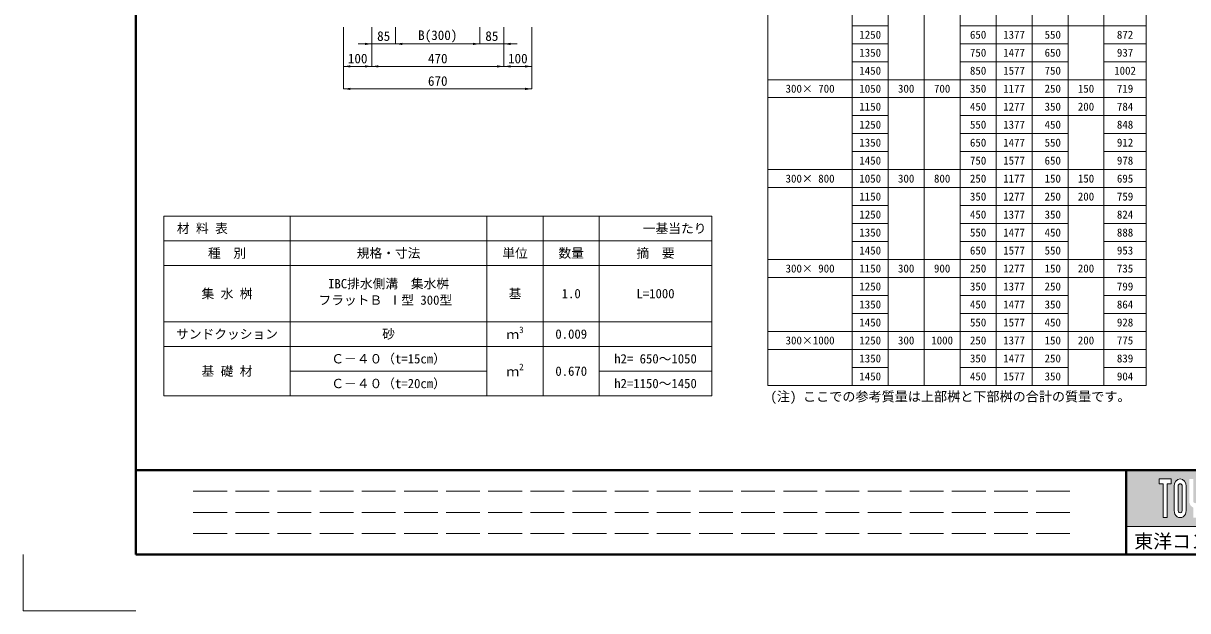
# Model space of a CAD drawing. Units: millimetres at full size, sheet at 1:20; some dimension numbers follow another scale. Extents: x 0 to 8400, y 0 to 13400.
# Drawn here: x 0 to 4144, y 0 to 2091 of the extents above; entities that cross this region are included whole.
import ezdxf
from ezdxf.enums import TextEntityAlignment as Align

# ---------------------------------------------------------------- set-up
doc = ezdxf.new("R2010")
doc.units = ezdxf.units.MM
doc.header["$LTSCALE"] = 20
doc.linetypes.add('DASHED', pattern=[7.5, 6, -1.5])
for name, color, linetype, lineweight in [('Defpoints_3', 8, 'Continuous', 0), ('図枠', 7, 'Continuous', 5), ('寸法・材料表', 7, 'Continuous', 13), ('寸法線', 7, 'Continuous', 13), ('補助線', 8, 'Continuous', 20)]:
    doc.layers.add(name, color=color, linetype=linetype, lineweight=lineweight)
doc.styles.add('ＭＳ ゴシック', font='')
doc.styles.get('ＭＳ ゴシック').set_extended_font_data('MS Gothic')

# ---------------------------------------------------------------- blocks, each defined once
blk = doc.blocks.new('filled_arrow')
at = {"color": 0, "linetype": 'Continuous', "lineweight": -2}
blk.add_solid([(7.5, 1.25), (0, 0), (7.5, -1.25)], dxfattribs=at)

msp = doc.modelspace()

# ---------------------------------------------------------------- hatches: boundary and pattern name
at = {"layer": '図枠'}
h = msp.add_hatch(color=256, dxfattribs=at)
h.paths.add_polyline_path([(3925, 500), (3925, 300), (4380.31, 300), (4480.31, 500)])
edge = h.paths.add_edge_path(flags=16)
edge.add_ellipse((4254.45, 376.16), major_axis=(80.81, 45.23), ratio=0.3471473, start_angle=-144.31122, end_angle=72.1899, ccw=False)
edge.add_ellipse((4224.52, 356.63), major_axis=(0, 27.5), ratio=0.8463542, start_angle=-160.70346, end_angle=-90)
edge.add_line((4247.8, 356.63), (4247.8, 409.06))
edge = h.paths.add_edge_path(flags=16)
edge.add_ellipse((4224.52, 443.37), major_axis=(0, 25.38), ratio=0.8463542, start_angle=-90, end_angle=90, ccw=False)
edge.add_line((4246.01, 443.37), (4246.01, 356.63))
edge.add_ellipse((4224.52, 356.63), major_axis=(0, 25.38), ratio=0.8463542, start_angle=90, end_angle=-90, ccw=False)
edge.add_line((4203.04, 356.63), (4203.04, 443.37))
edge = h.paths.add_edge_path(flags=16)
edge.add_line((4231.69, 443.37), (4231.69, 356.63))
edge.add_ellipse((4224.52, 356.63), major_axis=(0, 8.46), ratio=0.8463542, start_angle=90, end_angle=-90, ccw=False)
edge.add_line((4217.36, 356.63), (4217.36, 443.37))
edge.add_ellipse((4224.52, 443.37), major_axis=(0, 8.46), ratio=0.8463542, start_angle=-90, end_angle=90, ccw=False)
edge = h.paths.add_edge_path(flags=16)
edge.add_line((4229.9, 399.04), (4229.9, 356.63))
edge.add_ellipse((4224.52, 356.63), major_axis=(0, 6.35), ratio=0.8463542, start_angle=90, end_angle=-90, ccw=False)
edge.add_line((4219.15, 356.63), (4219.15, 392.09))
edge.add_ellipse((4254.45, 376.16), major_axis=(80.81, 45.23), ratio=0.3471473, start_angle=107.79174, end_angle=126.47132, ccw=False)
edge = h.paths.add_edge_path(flags=16)
edge.add_ellipse((4170.81, 391.01), major_axis=(0, 25.38), ratio=0.8463542, start_angle=-163.34117, end_angle=-90, ccw=False)
edge.add_line((4177.97, 367.08), (4177.97, 331.25))
edge.add_line((4177.97, 331.25), (4163.65, 331.25))
edge.add_line((4163.65, 331.25), (4163.65, 367.08))
edge.add_ellipse((4170.81, 391.01), major_axis=(0, 25.38), ratio=0.8463542, start_angle=90, end_angle=163.34117, ccw=False)
edge.add_line((4149.33, 391.01), (4149.33, 468.75))
edge.add_line((4149.33, 468.75), (4163.65, 468.75))
edge.add_line((4163.65, 468.75), (4163.65, 391.01))
edge.add_ellipse((4170.81, 391.01), major_axis=(0, 8.46), ratio=0.8463542, start_angle=90, end_angle=-90)
edge.add_line((4177.97, 391.01), (4177.97, 468.75))
edge.add_line((4177.97, 468.75), (4192.3, 468.75))
edge.add_line((4192.3, 468.75), (4192.3, 391.01))
edge = h.paths.add_edge_path(flags=16)
edge.add_line((4201.25, 378.53), (4201.25, 356.63))
edge.add_ellipse((4224.52, 356.63), major_axis=(0, 27.5), ratio=0.8463542, start_angle=90, end_angle=-171.54427)
edge.add_ellipse((4254.45, 376.16), major_axis=(80.81, 45.23), ratio=0.3471473, start_angle=-178.64954, end_angle=-148.29244, ccw=False)
edge.add_line((4174.89, 329.13), (4179.76, 329.13))
edge.add_line((4179.76, 329.13), (4179.76, 355.95))
edge.add_ellipse((4254.45, 376.16), major_axis=(80.81, 45.23), ratio=0.3471473, start_angle=148.21912, end_angle=165.90812, ccw=False)
edge = h.paths.add_edge_path(flags=16)
edge.add_ellipse((4117.1, 443.37), major_axis=(0, 25.38), ratio=0.8463542, start_angle=-90, end_angle=90, ccw=False)
edge.add_line((4138.59, 443.37), (4138.59, 356.63))
edge.add_ellipse((4117.1, 356.63), major_axis=(0, 25.38), ratio=0.8463542, start_angle=90, end_angle=-90, ccw=False)
edge.add_line((4095.62, 356.63), (4095.62, 443.37))
edge = h.paths.add_edge_path(flags=16)
edge.add_line((4124.26, 443.37), (4124.26, 356.63))
edge.add_ellipse((4117.1, 356.63), major_axis=(0, 8.46), ratio=0.8463542, start_angle=90, end_angle=-90, ccw=False)
edge.add_line((4109.94, 356.63), (4109.94, 443.37))
edge.add_ellipse((4117.1, 443.37), major_axis=(0, 8.46), ratio=0.8463542, start_angle=-90, end_angle=90, ccw=False)
h.paths.add_polyline_path([(4084.88, 468.75), (4084.88, 451.83), (4070.55, 451.83), (4070.55, 331.25), (4056.23, 331.25), (4056.23, 451.83), (4041.91, 451.83), (4041.91, 468.75)], flags=16)

# ---------------------------------------------------------------- linework, layer by layer
at = {"layer": 'Defpoints_3'}
for p, q in [((3718, 2081.86), (3846, 2081.86)), ((2650, 1825.86), (2950, 1825.86)), ((3078, 1825.86), (3334, 1825.86)), ((3718, 1761.86), (3846, 1761.86)), ((2650, 1505.86), (2950, 1505.86)), ((3078, 1505.86), (3334, 1505.86)), ((3718, 1441.86), (3846, 1441.86)), ((500, 1404.62), (2450, 1404.62)), ((500, 1404.62), (500, 1316.62)), ((950, 1404.62), (950, 1316.62)), ((1650, 1404.62), (1650, 1316.62)), ((1850, 1404.62), (1850, 1316.62)), ((2050, 1404.62), (2050, 1316.62)), ((2450, 1404.62), (2450, 1316.62)), ((2650, 1185.86), (2950, 1185.86)), ((3078, 1185.86), (3334, 1185.86)), ((3718, 1185.86), (3846, 1185.86)), ((2650, 929.86), (2950, 929.86)), ((3078, 929.86), (3334, 929.86)), ((3718, 929.86), (3846, 929.86))]:
    msp.add_line(p, q, dxfattribs=at)
at = {"layer": 'Defpoints_3', "color": 7, "lineweight": 13}
for p, q in [((0, 200), (0, 0)), ((0, 0), (400, 0))]:
    msp.add_line(p, q, dxfattribs=at)
at = {"layer": '図枠', "lineweight": 40}
for p, q in [((400, 200), (400, 5740)), ((400, 500), (8200, 500)), ((3925, 200), (3925, 500)), ((400, 200), (8200, 200))]:
    msp.add_line(p, q, dxfattribs=at)
at = {"layer": '図枠'}
for p, q in [((3925, 500), (4480.31, 500)), ((4041.91, 468.75), (4041.91, 451.83)), ((4041.91, 468.75), (4084.88, 468.75)), ((4084.88, 468.75), (4084.88, 451.83)), ((4056.23, 451.83), (4041.91, 451.83)), ((4056.23, 451.83), (4056.23, 331.25)), ((4070.55, 451.83), (4070.55, 331.25)), ((4084.88, 451.83), (4070.55, 451.83)), ((4095.62, 443.37), (4095.62, 356.63)), ((4109.94, 356.63), (4109.94, 443.37)), ((4124.26, 443.37), (4124.26, 356.63)), ((4138.59, 356.63), (4138.59, 443.37)), ((3925, 300), (4380.31, 300)), ((4070.55, 331.25), (4056.23, 331.25))]:
    msp.add_line(p, q, dxfattribs=at)
at = {"layer": '図枠', "linetype": 'DASHED', "lineweight": 9}
for p, q in [((3725, 425), (600, 425)), ((3725, 350), (600, 350)), ((3725, 275), (600, 275))]:
    msp.add_line(p, q, dxfattribs=at)
at = {"layer": '図枠'}
for centre, major_axis, start_param, end_param in [((4117.1, 443.37), (0, 25.38), 4.712389, 7.8539816), ((4117.1, 443.37), (0, 8.46), 4.712389, 7.8539816), ((4117.1, 356.63), (0, 25.38), 1.5707963, 4.712389), ((4117.1, 356.63), (0, 8.46), 1.5707963, 4.712389)]:
    msp.add_ellipse(centre, major_axis=major_axis, ratio=0.846354, start_param=start_param, end_param=end_param, dxfattribs=at)
at = {"layer": '寸法・材料表'}
for p, q in [((2650, 3958.86), (2650, 801.86)), ((3078, 3958.86), (3078, 801.86)), ((3846, 3958.86), (3846, 801.86)), ((3996, 3958.86), (3996, 801.86)), ((2950, 3873.86), (2950, 801.86)), ((3206, 3873.86), (3206, 801.86)), ((3334, 3873.86), (3334, 801.86)), ((3462, 3873.86), (3462, 801.86)), ((3590, 3873.86), (3590, 801.86)), ((3718, 3873.86), (3718, 801.86)), ((2950, 2081.86), (3078, 2081.86)), ((3334, 2081.86), (3718, 2081.86)), ((3846, 2081.86), (3996, 2081.86)), ((2950, 2017.86), (3078, 2017.86)), ((3334, 2017.86), (3718, 2017.86)), ((3846, 2017.86), (3996, 2017.86)), ((2950, 1953.86), (3078, 1953.86)), ((3334, 1953.86), (3718, 1953.86)), ((3846, 1953.86), (3996, 1953.86)), ((2650, 1889.86), (3996, 1889.86)), ((2950, 1825.86), (3078, 1825.86)), ((3334, 1825.86), (3996, 1825.86)), ((2950, 1761.86), (3078, 1761.86)), ((3334, 1761.86), (3718, 1761.86)), ((3846, 1761.86), (3996, 1761.86)), ((2950, 1697.86), (3078, 1697.86)), ((3334, 1697.86), (3718, 1697.86)), ((3846, 1697.86), (3996, 1697.86)), ((2950, 1633.86), (3078, 1633.86)), ((3334, 1633.86), (3718, 1633.86)), ((3846, 1633.86), (3996, 1633.86)), ((2650, 1569.86), (3996, 1569.86)), ((2950, 1505.86), (3078, 1505.86)), ((3334, 1505.86), (3996, 1505.86)), ((2950, 1441.86), (3078, 1441.86)), ((3334, 1441.86), (3718, 1441.86)), ((3846, 1441.86), (3996, 1441.86)), ((2950, 1377.86), (3078, 1377.86)), ((3334, 1377.86), (3718, 1377.86)), ((3846, 1377.86), (3996, 1377.86)), ((500, 1316.62), (2450, 1316.62)), ((500, 1316.62), (500, 764.62)), ((950, 1316.62), (950, 764.62)), ((1650, 1316.62), (1650, 764.62)), ((1850, 1316.62), (1850, 764.62)), ((2050, 1316.62), (2050, 764.62)), ((2450, 1316.62), (2450, 764.62)), ((2950, 1313.86), (3078, 1313.86)), ((3334, 1313.86), (3718, 1313.86)), ((3846, 1313.86), (3996, 1313.86)), ((2650, 1249.86), (3996, 1249.86)), ((500, 1228.62), (2450, 1228.62)), ((2950, 1185.86), (3078, 1185.86)), ((3334, 1185.86), (3718, 1185.86)), ((3846, 1185.86), (3996, 1185.86)), ((2950, 1121.86), (3078, 1121.86)), ((3334, 1121.86), (3718, 1121.86)), ((3846, 1121.86), (3996, 1121.86)), ((2950, 1057.86), (3078, 1057.86)), ((3334, 1057.86), (3718, 1057.86)), ((3846, 1057.86), (3996, 1057.86)), ((500, 1028.62), (2450, 1028.62)), ((2650, 993.86), (3996, 993.86)), ((500, 940.62), (2450, 940.62)), ((2950, 929.86), (3078, 929.86)), ((3334, 929.86), (3718, 929.86)), ((3846, 929.86), (3996, 929.86)), ((950, 852.62), (1650, 852.62)), ((2050, 852.62), (2450, 852.62)), ((2950, 865.86), (3078, 865.86)), ((3334, 865.86), (3718, 865.86)), ((3846, 865.86), (3996, 865.86)), ((2650, 801.86), (3996, 801.86)), ((500, 764.62), (2450, 764.62))]:
    msp.add_line(p, q, dxfattribs=at)
at = {"layer": '寸法線'}
for p, q in [((1140, 2077.07), (1140, 1937.07)), ((1140, 2077.07), (1140, 1857.07)), ((1240, 2077.07), (1240, 2017.07)), ((1240, 2077.07), (1240, 1937.07)), ((1240, 2077.07), (1240, 1937.07)), ((1325, 2077.07), (1325, 2017.07)), ((1325, 2077.07), (1325, 2017.07)), ((1625, 2077.07), (1625, 2017.07)), ((1625, 2077.07), (1625, 2017.07)), ((1710, 2077.07), (1710, 2017.07)), ((1710, 2077.07), (1710, 1937.07)), ((1710, 2077.07), (1710, 1937.07)), ((1810, 2077.07), (1810, 1937.07)), ((1810, 2077.07), (1810, 1857.07)), ((1192, 2017.07), (1373, 2017.07)), ((1325, 2017.07), (1625, 2017.07)), ((1577, 2017.07), (1758, 2017.07)), ((1240, 1937.07), (1140, 1937.07)), ((1240, 1937.07), (1710, 1937.07)), ((1710, 1937.07), (1810, 1937.07)), ((1140, 1857.07), (1810, 1857.07))]:
    msp.add_line(p, q, dxfattribs=at)
at = {"layer": '補助線', "lineweight": 13}
msp.add_line((3925, 300), (4925, 300), dxfattribs=at)

# ---------------------------------------------------------------- block references
at = {"layer": '寸法線', "xscale": 3.2, "yscale": 3.2, "rotation": 180}
for p in [(1240, 2017.07), (1625, 2017.07), (1625, 2017.07), (1240, 1937.07), (1710, 1937.07), (1810, 1937.07), (1810, 1857.07)]:
    msp.add_blockref('filled_arrow', p, dxfattribs=at)
at = {"layer": '寸法線', "xscale": 3.2, "yscale": 3.2}
for p in [(1325, 2017.07), (1325, 2017.07), (1710, 2017.07), (1140, 1937.07), (1240, 1937.07), (1710, 1937.07), (1140, 1857.07)]:
    msp.add_blockref('filled_arrow', p, dxfattribs=at)

# ---------------------------------------------------------------- texts
at = {"layer": '図枠', "style": 'ＭＳ ゴシック'}
msp.add_text('東洋コンクリート工業株式会社', height=49.37, dxfattribs=at).set_placement((4425, 246.88), align=Align.MIDDLE_CENTER)
at = {"layer": '寸法・材料表', "style": 'ＭＳ ゴシック'}
for s, height, p in [('1250', 28.48, (3014, 2049.86)), ('650', 28.48, (3398, 2049.86)), ('1377', 28.48, (3526, 2049.86)), (' 550', 28.48, (3654, 2049.86)), ('872', 28.48, (3921, 2049.86)), ('1350', 28.48, (3014, 1985.86)), ('750', 28.48, (3398, 1985.86)), ('1477', 28.48, (3526, 1985.86)), (' 650', 28.48, (3654, 1985.86)), ('937', 28.48, (3921, 1985.86)), ('1450', 28.48, (3014, 1921.86)), ('850', 28.48, (3398, 1921.86)), ('1577', 28.48, (3526, 1921.86)), (' 750', 28.48, (3654, 1921.86)), ('1002', 28.48, (3921, 1921.86)), ('300× 700', 28.48, (2800, 1857.86)), ('1050', 28.48, (3014, 1857.86)), ('300', 28.48, (3142, 1857.86)), ('700', 28.48, (3270, 1857.86)), ('350', 28.48, (3398, 1857.86)), ('1177', 28.48, (3526, 1857.86)), (' 250', 28.48, (3654, 1857.86)), ('150', 28.48, (3782, 1857.86)), ('719', 28.48, (3921, 1857.86)), ('1150', 28.48, (3014, 1793.86)), ('450', 28.48, (3398, 1793.86)), ('1277', 28.48, (3526, 1793.86)), (' 350', 28.48, (3654, 1793.86)), ('200', 28.48, (3782, 1793.86)), ('784', 28.48, (3921, 1793.86)), ('1250', 28.48, (3014, 1729.86)), ('550', 28.48, (3398, 1729.86)), ('1377', 28.48, (3526, 1729.86)), (' 450', 28.48, (3654, 1729.86)), ('848', 28.48, (3921, 1729.86)), ('1350', 28.48, (3014, 1665.86)), ('650', 28.48, (3398, 1665.86)), ('1477', 28.48, (3526, 1665.86)), (' 550', 28.48, (3654, 1665.86)), ('912', 28.48, (3921, 1665.86)), ('1450', 28.48, (3014, 1601.86)), ('750', 28.48, (3398, 1601.86)), ('1577', 28.48, (3526, 1601.86)), (' 650', 28.48, (3654, 1601.86)), ('978', 28.48, (3921, 1601.86)), ('300× 800', 28.48, (2800, 1537.86)), ('1050', 28.48, (3014, 1537.86)), ('300', 28.48, (3142, 1537.86)), ('800', 28.48, (3270, 1537.86)), ('250', 28.48, (3398, 1537.86)), ('1177', 28.48, (3526, 1537.86)), (' 150', 28.48, (3654, 1537.86)), ('150', 28.48, (3782, 1537.86)), ('695', 28.48, (3921, 1537.86)), ('1150', 28.48, (3014, 1473.86)), ('350', 28.48, (3398, 1473.86)), ('1277', 28.48, (3526, 1473.86)), (' 250', 28.48, (3654, 1473.86)), ('200', 28.48, (3782, 1473.86)), ('759', 28.48, (3921, 1473.86)), ('1250', 28.48, (3014, 1409.86)), ('450', 28.48, (3398, 1409.86)), ('1377', 28.48, (3526, 1409.86)), (' 350', 28.48, (3654, 1409.86)), ('824', 28.48, (3921, 1409.86)), ('\u3000\u3000\u3000一基当たり', 33.23, (2250, 1360.62)), ('1350', 28.48, (3014, 1345.86)), ('550', 28.48, (3398, 1345.86)), ('1477', 28.48, (3526, 1345.86)), (' 450', 28.48, (3654, 1345.86)), ('888', 28.48, (3921, 1345.86)), ('種\u3000別', 33.23, (725, 1272.62)), ('規格・寸法', 33.23, (1300, 1272.62)), ('単位', 33.23, (1750, 1272.62)), ('数量', 33.23, (1950, 1272.62)), ('摘\u3000要', 33.23, (2250, 1272.62)), ('1450', 28.48, (3014, 1281.86)), ('650', 28.48, (3398, 1281.86)), ('1577', 28.48, (3526, 1281.86)), (' 550', 28.48, (3654, 1281.86)), ('953', 28.48, (3921, 1281.86)), ('300× 900', 28.48, (2800, 1217.86)), ('1150', 28.48, (3014, 1217.86)), ('300', 28.48, (3142, 1217.86)), ('900', 28.48, (3270, 1217.86)), ('250', 28.48, (3398, 1217.86)), ('1277', 28.48, (3526, 1217.86)), (' 150', 28.48, (3654, 1217.86)), ('200', 28.48, (3782, 1217.86)), ('735', 28.48, (3921, 1217.86)), ('1250', 28.48, (3014, 1153.86)), ('350', 28.48, (3398, 1153.86)), ('1377', 28.48, (3526, 1153.86)), (' 250', 28.48, (3654, 1153.86)), ('799', 28.48, (3921, 1153.86)), ('集 水 桝', 33.23, (725, 1128.62)), ('基', 33.23, (1750, 1128.62)), ('1.0', 33.23, (1950, 1128.62)), ('L=1000', 33.23, (2250, 1128.62)), ('1350', 28.48, (3014, 1089.86)), ('450', 28.48, (3398, 1089.86)), ('1477', 28.48, (3526, 1089.86)), (' 350', 28.48, (3654, 1089.86)), ('864', 28.48, (3921, 1089.86)), ('1450', 28.48, (3014, 1025.86)), ('550', 28.48, (3398, 1025.86)), ('1577', 28.48, (3526, 1025.86)), (' 450', 28.48, (3654, 1025.86)), ('928', 28.48, (3921, 1025.86)), ('サンドクッション', 33.23, (725, 984.62)), ('砂', 33.23, (1300, 984.62)), ('0.009', 33.23, (1950, 984.62)), ('300×1000', 28.48, (2800, 961.86)), ('1250', 28.48, (3014, 961.86)), ('300', 28.48, (3142, 961.86)), ('1000', 28.48, (3270, 961.86)), ('250', 28.48, (3398, 961.86)), ('1377', 28.48, (3526, 961.86)), (' 150', 28.48, (3654, 961.86)), ('200', 28.48, (3782, 961.86)), ('775', 28.48, (3921, 961.86)), ('Ｃ－４０（t=15cm）', 33.23, (1300, 896.62)), ('h2= 650～1050', 33.23, (2250, 896.62)), ('1350', 28.48, (3014, 897.86)), ('350', 28.48, (3398, 897.86)), (' 250', 28.48, (3654, 897.86)), ('839', 28.48, (3921, 897.86)), ('基 礎 材', 33.23, (725, 852.62)), ('1477', 28.48, (3526, 897.86)), ('Ｃ－４０（t=20cm）', 33.23, (1300, 808.62)), ('0.670', 33.23, (1950, 852.62)), ('1450', 28.48, (3014, 833.86)), ('450', 28.48, (3398, 833.86)), ('1577', 28.48, (3526, 833.86)), (' 350', 28.48, (3654, 833.86)), ('904', 28.48, (3921, 833.86)), ('h2=1150～1450', 33.23, (2250, 808.62))]:
    msp.add_text(s, height=height, dxfattribs=at).set_placement(p, align=Align.MIDDLE_CENTER)
msp.add_text('\u3000材 料 表', height=33.23, dxfattribs=at).set_placement((501.2, 1360.62), align=Align.MIDDLE_LEFT)
for s, p in [('IBC排水側溝\u3000集水桝', (1084.71, 1180.45)), ('フラットＢ Ⅰ型 300型 ', (1050.71, 1122.12))]:
    msp.add_text(s, height=33.23, dxfattribs=at).set_placement(p, align=Align.TOP_LEFT)
for s, height, p in [('3', 23.26, (1764.73, 981.01)), ('ｍ', 33.23, (1719.41, 956.51)), ('2', 23.26, (1764.73, 849.01)), ('ｍ', 33.23, (1719.41, 824.51)), ('(注) ここでの参考質量は上部桝と下部桝の合計の質量です。', 34.18, (2658.58, 734.83))]:
    msp.add_text(s, height=height, dxfattribs=at).set_placement(p, align=Align.BOTTOM_LEFT)
at = {"layer": '寸法線', "style": 'ＭＳ ゴシック'}
for s, p in [('85', (1282.5, 2045.07)), ('B(300)', (1475, 2048.08)), ('85', (1667.5, 2045.07)), ('100', (1190, 1965.07)), ('470', (1475, 1965.07)), ('100', (1760, 1965.07)), ('670', (1475, 1885.07))]:
    msp.add_text(s, height=34.18, dxfattribs=at).set_placement(p, align=Align.MIDDLE_CENTER)

doc.saveas('drawing.dxf')
